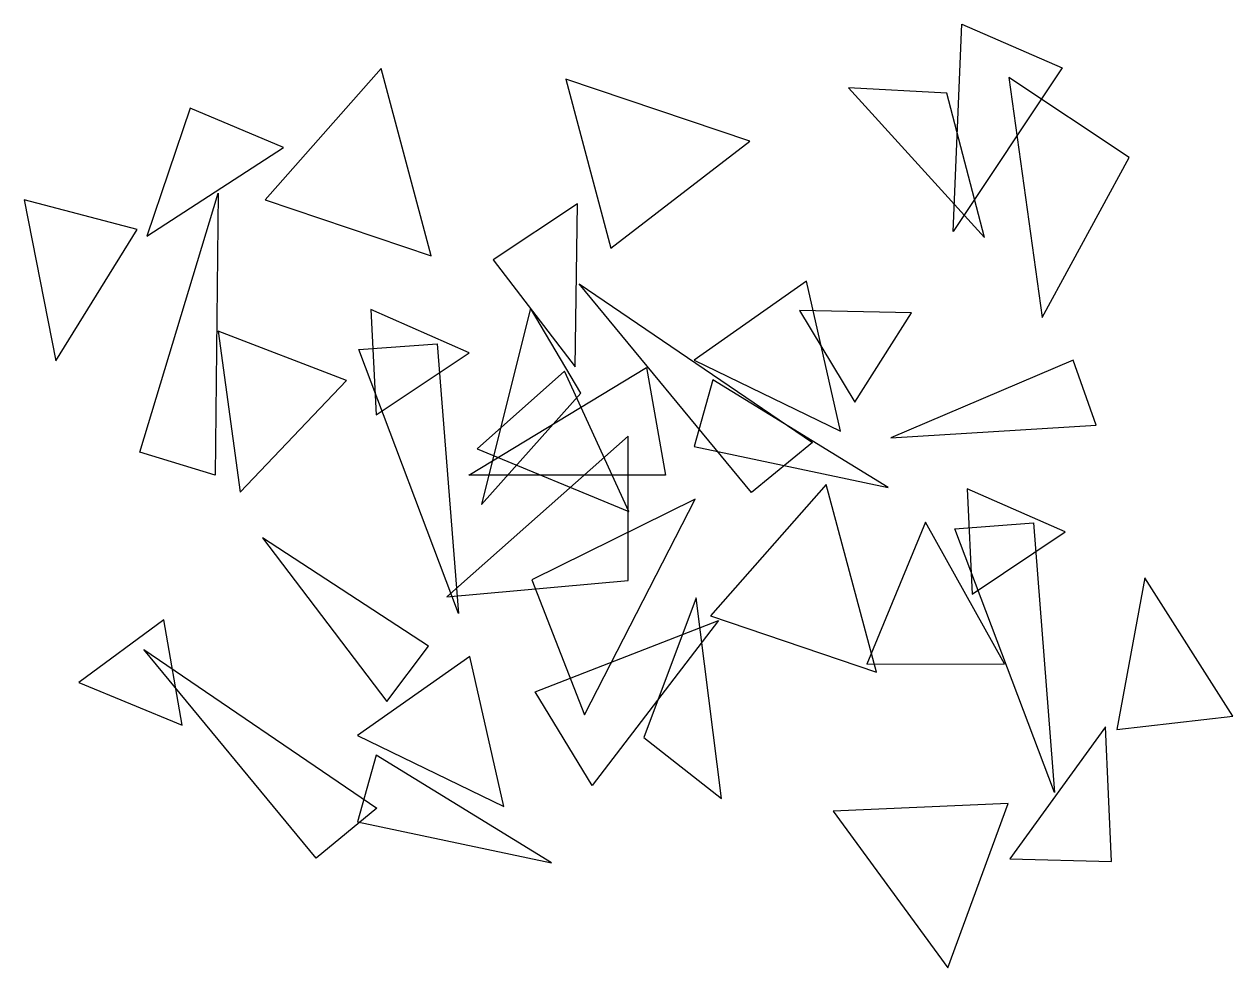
# Model space of a CAD drawing. Extents: x 2399.612 to 2400.292, y 3383.837 to 3384.369.
import ezdxf

# ---------------------------------------------------------------- set-up
doc = ezdxf.new("R2010")
doc.units = 0
doc.header["$LTSCALE"] = 7
doc.layers.get('0').update_dxf_attribs({"linetype": 'CONTINUOUS'})

msp = doc.modelspace()

# ---------------------------------------------------------------- linework, layer by layer
at = {"color": 0}
for points in [[(2400.19635, 3384.34406), (2400.13494, 3384.25188), (2400.13982, 3384.36867)], [(2399.84118, 3384.23812), (2399.81295, 3384.3437), (2399.74779, 3384.26971)], [(2400.02045, 3384.30271), (2399.91692, 3384.33776), (2399.94237, 3384.24251)], [(2400.18509, 3384.20345), (2400.23408, 3384.29348), (2400.16628, 3384.33865)], [(2400.15269, 3384.24853), (2400.13146, 3384.32988), (2400.07602, 3384.33289)], [(2399.681, 3384.24934), (2399.75811, 3384.29922), (2399.70544, 3384.32126)], [(2399.62996, 3384.17909), (2399.67557, 3384.25308), (2399.61204, 3384.26971)], [(2399.6772, 3384.12754), (2399.72118, 3384.27345), (2399.71956, 3384.11465)], [(2399.92229, 3384.17563), (2399.92353, 3384.26746), (2399.87599, 3384.23584)], [(2400.02155, 3384.10494), (2399.92451, 3384.22244), (2400.05576, 3384.13304)], [(2400.07154, 3384.13948), (2400.05242, 3384.22399), (2399.9892, 3384.17934)], [(2399.86246, 3384.18355), (2399.80727, 3384.20793), (2399.81018, 3384.14857)], [(2399.86942, 3384.09802), (2399.92535, 3384.16079), (2399.89711, 3384.2086)], [(2400.04856, 3384.20742), (2400.07972, 3384.15575), (2400.11145, 3384.206)], [(2399.73367, 3384.10509), (2399.7934, 3384.16786), (2399.72118, 3384.19571)], [(2399.84461, 3384.18868), (2399.8565, 3384.03675), (2399.80046, 3384.18534)], [(2399.97313, 3384.11465), (2399.86236, 3384.11465), (2399.96227, 3384.17534)], [(2399.95246, 3384.0942), (2399.91617, 3384.17319), (2399.8671, 3384.12954)], [(2400.21555, 3384.14271), (2400.20255, 3384.17942), (2400.09991, 3384.13559)], [(2399.99968, 3384.16833), (2399.98921, 3384.13081), (2400.0984, 3384.10771)], [(2399.84987, 3384.04606), (2399.95195, 3384.05521), (2399.95195, 3384.13668)], [(2400.09175, 3384.00374), (2400.06352, 3384.10933), (2399.99836, 3384.03534)], [(2400.198, 3384.08263), (2400.14281, 3384.107), (2400.14572, 3384.04765)], [(2399.98969, 3384.10112), (2399.89787, 3384.0556), (2399.9274, 3383.97966)], [(2400.11939, 3384.08821), (2400.08647, 3384.00806), (2400.16387, 3384.00828)], [(2400.18015, 3384.08776), (2400.19204, 3383.93582), (2400.13601, 3384.08442)], [(2399.81621, 3383.98703), (2399.83955, 3384.01821), (2399.74616, 3384.07932)], [(2400.24286, 3384.05683), (2400.22717, 3383.97134), (2400.29241, 3383.97887)], [(2399.99031, 3384.0456), (2399.96093, 3383.96683), (2400.00457, 3383.93251)], [(2399.70092, 3383.97374), (2399.6906, 3384.03319), (2399.64282, 3383.99786)], [(2399.89967, 3383.99252), (2400.00291, 3384.03266), (2399.93179, 3383.93989)], [(2399.77643, 3383.89892), (2399.67938, 3384.01643), (2399.81063, 3383.92702)], [(2399.88198, 3383.92805), (2399.86286, 3384.01256), (2399.79964, 3383.9679)], [(2400.22075, 3383.97286), (2400.16697, 3383.89842), (2400.22404, 3383.89698)], [(2399.81012, 3383.9569), (2399.79965, 3383.91938), (2399.90884, 3383.89627)], [(2400.06739, 3383.92527), (2400.13198, 3383.83709), (2400.16589, 3383.92967)]]:
    msp.add_lwpolyline(points, close=True, dxfattribs=at)

doc.saveas('drawing.dxf')
